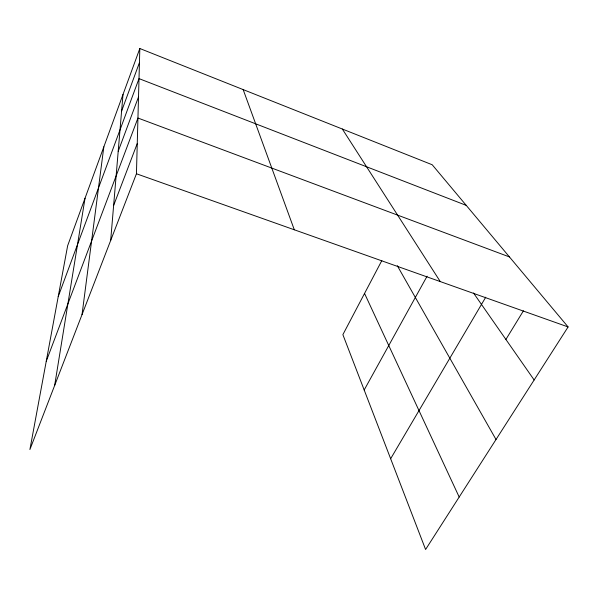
<?xml version="1.0" encoding="UTF-8"?>
<svg xmlns="http://www.w3.org/2000/svg" width="598" height="598" viewBox="0 0 598 598"><rect width="100%" height="100%" fill="white"/><g stroke="black" fill="none" stroke-linecap="round" stroke-linejoin="round"><path stroke-width="0.9" d="M139.827 48.505L67.641 245.741L29.9 449.539L136.441 173.764L139.827 48.505L432.219 164.764L568.1 326.942L425.589 549.495L342.878 334.648L381.823 260.586M110.675 240.456L123.001 94.469M82.031 314.6L103.835 146.839M54.642 385.501L85.036 198.215M121.596 111.093L139.446 62.618M58.223 296.571L139.013 78.622L466.238 205.368M118.202 151.301L138.519 96.921M46.24 361.304L137.951 118.038L509.436 256.931M113.627 205.488L137.263 143.498M364.182 389.986L427.084 276.201M390.651 458.733L485.748 297.176M505.901 339.447L523.429 310.803M136.441 173.764L568.1 326.942M473.511 292.99L534.141 379.969M342.333 129.026L440.27 281.583M397.281 265.661L496.019 439.515M364.548 293.439L459.182 497.035M243.162 89.588L294.313 229.789"/></g></svg>
